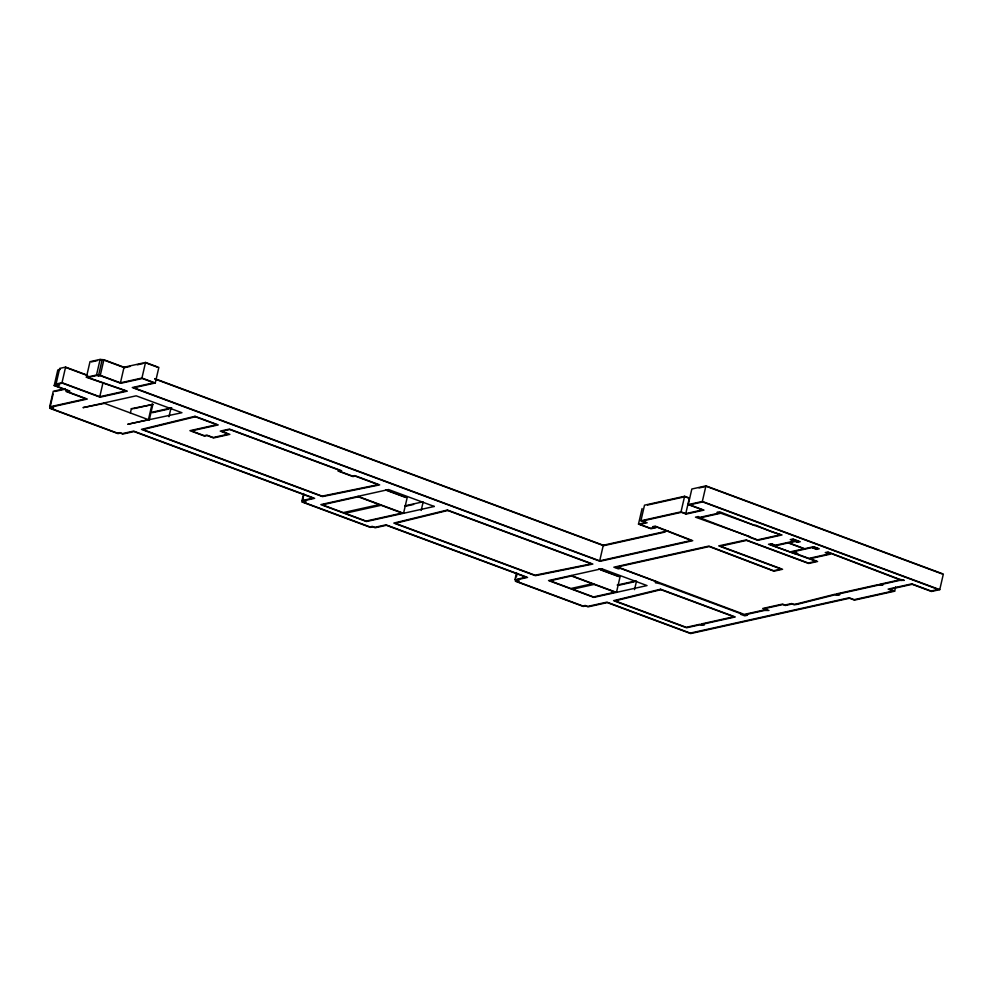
<?xml version="1.0" encoding="UTF-8"?>
<svg xmlns="http://www.w3.org/2000/svg" width="993" height="993" viewBox="0 0 993 993"><rect width="100%" height="100%" fill="white"/><g stroke="black" fill="none" stroke-linecap="round" stroke-linejoin="round"><path stroke-width="1.49" d="M65.302 388.598L53.25 391.279L49.65 406.869L85.82 398.826L65.96 391.441L68.455 390.894L54.193 385.594L57.793 370.004L60.35 369.433M303.647 493.509L302.009 500.596L313.18 498.114L134.005 431.57L122.834 434.053L120.327 433.109L117.993 433.631L49.836 408.322L53.101 394.147M54.193 385.594L58.028 384.738L56.067 384.006L59.667 368.415L65.6 367.1L87.384 375.193M56.067 384.006L62 382.69L65.6 367.1M62 382.69L99.772 396.716L125.838 390.919L86.403 377.266L90.003 361.675L100.107 359.429L103.893 359.751L124.038 367.236L145.537 362.445L158.855 367.398L155.256 382.988L133.757 387.766L599.698 560.834L691.277 540.465L655.517 526.588L654.114 526.898L656.075 527.631L650.974 528.76L638.487 524.13L642.086 508.54M86.403 377.266L96.507 375.019L100.107 359.429M96.507 375.019L98.456 375.751L102.056 360.161M98.456 375.751L100.293 375.342L103.893 359.751M99.772 396.716L103.036 382.553M100.293 375.342L120.438 382.826L124.038 367.236M130.381 412.927L131.361 408.682L152.872 404.399L149.273 419.989L103.669 403.046M120.438 382.826L141.937 378.035L145.537 362.445M152.028 404.089L148.429 419.667L127.762 424.272L181.942 412.716L136.165 395.822L82.99 407.639L104.501 403.357M168.984 416.7L170.957 408.197M516.559 572.589L514.92 579.676L526.091 577.194L386.364 525.297L375.193 527.779L372.685 526.849L370.352 527.37L302.195 502.048L303.498 496.388M421.181 510.476L423.142 501.974M516.36 576.983L517.018 574.153M599.698 560.834L603.297 545.244L667.855 530.895M640.907 520.766L644.507 505.176L684.611 496.264L689.365 498.027L685.766 513.617L681.012 511.854L640.907 520.766L645.661 522.541L638.487 524.13M634.539 589.619L636.501 581.116M681.012 511.854L684.611 496.264M685.766 513.617L702.498 509.893L688.236 504.593L691.836 489.015L705.936 485.875L943.35 574.053L939.75 589.643L931.484 591.48L912.182 584.318L889.604 589.333L894.643 591.207L895.624 586.95M688.236 504.593L702.336 501.465L705.936 485.875M91.468 361.899L97.475 360.558M130.145 366.417L124.41 367.695L104.265 360.211L100.479 359.9M137.307 364.828L143.042 363.55M54.727 391.503L63.763 389.492M49.836 408.322L52.17 407.8L49.65 406.869M133.67 408.669L152.872 404.399M150.998 412.455L171.752 407.838M152.475 412.678L168.785 409.042M302.195 502.048L304.528 501.539L302.009 500.596M404.796 505.871L422.484 501.937M406.274 506.082L413.634 504.444M699.084 487.948L706.308 486.347L941.873 573.842M647.473 505.065L684.984 496.736L688.546 498.052M664.95 532.087L603.67 545.703L154.771 378.978M615.312 567.425L709.225 546.547L773.981 571.186L782.583 569.274L720.471 546.2L746.537 540.403L808.65 563.478L817.587 561.492L810.027 558.687L830.359 554.168L826.722 552.816L828.299 552.468L899.286 579.54M617.174 585.063L635.657 580.955M618.639 585.287L634.291 581.811M899.584 579.875L879.649 584.306L881.325 584.927L878.073 584.654L836.64 593.864L838.315 594.497L836.913 594.807L835.212 594.174L796.671 603.905L793.916 604.365L791.669 603.533L785.004 605.01L782.484 604.079L762.723 608.473L767.477 610.248L764.225 609.963L744.291 614.394L617.485 566.941M894.643 591.207L854.539 600.12L849.499 598.245L690.656 633.571L607.282 602.602L588.104 606.86L585.585 605.929L583.251 606.45L515.379 581.24L517.713 580.719L514.92 579.676M702.336 501.465L939.75 589.643M902.823 580.148L898.913 579.627L901.259 580.495M145.909 362.917L157.378 367.174M154.771 378.643L603.297 545.244M141.937 378.035L155.256 382.988M65.972 367.571L87.756 375.664M385.781 489.76L407.155 497.704L403.555 513.294L357.952 496.351M598.816 568.89L620.066 576.784L616.467 592.374L571.136 575.53M386.128 490.219L405.678 497.481M600.554 569.858L618.589 576.561M131.361 408.682L132.193 408.992M434.301 506.455L388.524 489.549L320.851 504.593L366.454 521.536L434.301 506.455M835.61 594.646L797.069 604.377L794.288 604.824L792.042 604.005L785.376 605.482L782.856 604.551L764.188 608.697L768.954 610.459L764.598 610.434L745.768 614.617L747.444 615.238L744.775 615.834L740.579 614.282L741.746 614.022L660.618 583.884L655.256 582.581L657.416 582.097L620.488 568.381L618.316 568.865L613.848 567.202L708.853 546.076L773.609 570.727L781.106 569.051L718.709 545.877L746.165 539.944L808.277 563.019L816.109 561.268L768.495 544.276L771.449 543.792L775.359 545.244L794.201 541.061L790.279 539.609L792.948 539.013L800.221 541.706L797.553 542.302L795.319 541.47L788.988 542.886L804.653 548.707L813.652 546.696L819.25 548.781L816.581 549.377L811.827 547.602L792.985 551.798L797.739 553.56L796.572 553.821L808.885 558.389L828.894 553.945L825.257 552.592L827.926 551.996L898.938 579.068L904.3 580.371L899.956 580.334L881.114 584.529L882.802 585.15L878.445 585.125L838.117 594.087L839.793 594.708L837.285 595.266L835.61 594.646M62.373 383.161L57.532 384.229L59.493 384.961L55.658 385.805L69.932 391.105L67.425 391.664L87.297 399.049L51.127 407.08L53.647 408.024L51.313 408.545L117.621 433.171L119.954 432.65L122.462 433.581L133.633 431.099L314.644 498.337L303.486 500.82L306.005 501.75L303.672 502.272L369.979 526.898L372.313 526.377L374.82 527.32L385.992 524.838L527.556 577.417L516.397 579.9L519.19 580.942L516.856 581.464L582.879 605.978L585.212 605.469L587.732 606.4L606.909 602.143L690.272 633.1L849.127 597.786L854.166 599.66L893.166 590.984L888.139 589.11L911.81 583.847L931.111 591.021L938.273 589.432L702.709 501.924L689.701 504.816L703.975 510.117L686.138 514.089L681.384 512.314L642.372 520.99L647.138 522.752L639.964 524.354L650.601 528.301L654.598 527.407L652.637 526.687L655.144 526.129L692.742 540.688L600.07 561.293L132.28 387.543L153.791 382.764L142.309 378.507L120.811 383.286L100.665 375.801L96.88 375.478L87.88 377.489L127.315 391.143L100.144 397.188L62.373 383.161M195.013 416.29L141.465 429.361L322.489 496.599L379.674 484.882L354.774 475.622L352.602 476.106L339.457 471.228L341.617 470.744L229.433 429.075L220.26 431.111L228.378 434.127L213.21 437.503L206.767 435.108L204.273 435.666L191.401 430.888L218.237 424.917L195.013 416.29M195.385 416.762L142.942 429.584L322.117 496.128L378.196 484.658L355.146 476.094L352.974 476.578L337.98 471.005L340.152 470.521L229.805 429.535L221.737 431.334L229.855 434.351L213.582 437.963L207.14 435.567L204.645 436.126L189.924 430.664L216.759 424.694L195.385 416.762M358.324 496.81L322.328 504.816L343.28 512.599L379.276 504.593L358.324 496.81M381.126 505.288L345.13 513.294L366.082 521.077L402.078 513.071L381.126 505.288M447.371 510.03L393.824 523.088L535.388 575.679L592.858 564.061L447.371 510.03M447.744 510.489L395.301 523.311L535.016 575.208L591.381 563.838L447.744 510.489M698.141 516.571L695.472 517.154L750.36 536.853L749.194 537.114L757.87 540.329L782.037 534.954L772.194 532L755.735 525.185L754.568 525.446L719.652 511.78L716.983 512.376L718.932 513.108L700.102 517.291L698.141 516.571M720.806 513.232L700.077 517.849L757.498 539.869L780.56 534.743L720.806 513.232M601.721 568.741L548.546 580.557L593.864 597.389L647.039 585.572L601.721 568.741M571.509 576.002L550.023 580.781L570.838 588.514L592.324 583.735L571.509 576.002M771.822 544.251L770.258 544.611L794.71 553.684L796.274 553.337L791.52 551.574L804.02 548.794L788.231 542.935L775.732 545.716L771.822 544.251M793.32 539.472L791.756 539.82L797.18 541.843L798.744 541.495L793.32 539.472M594.174 584.418L572.676 589.197L593.491 596.93L614.99 592.151L594.174 584.418M814.024 547.168L812.46 547.515L816.209 548.906L817.773 548.558L814.024 547.168M660.568 589.209L613.575 600.653L686.597 627.775L700.09 624.771L704.447 624.808L702.759 624.187L735.267 616.951L660.568 589.209M660.941 589.681L615.039 600.877L686.225 627.315L699.717 624.312L701.406 624.932L702.97 624.585L701.294 623.964L733.79 616.74L660.941 589.681"/></g></svg>
